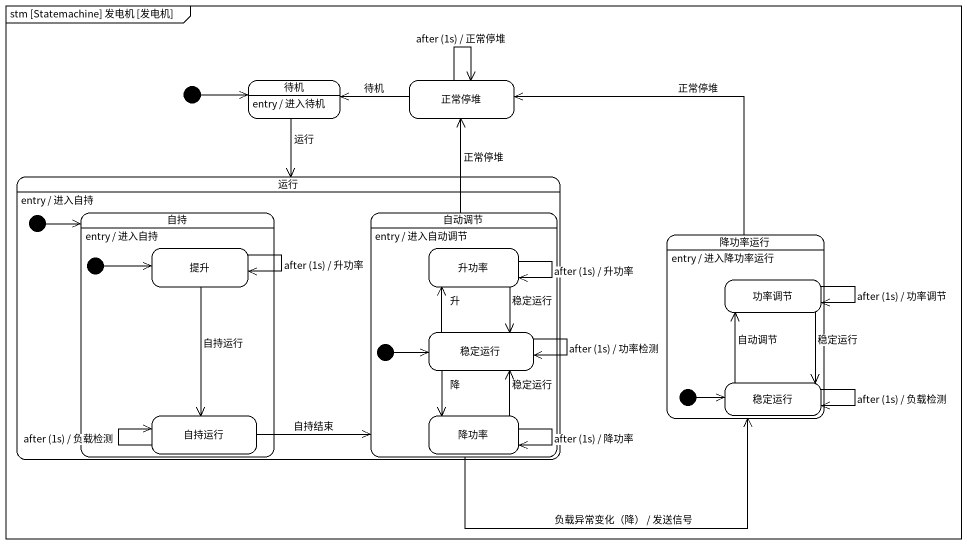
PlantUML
@startuml
mainframe stm [Statemachine] 发电机 [发电机]
hide empty description
state 待机
待机 : entry / 进入待机
state 正常停堆
state 运行 {
  state 自持 {
    state 提升
    state 自持运行
    [*] -right-> 提升
  }
  自持 : entry / 进入自持
  state 自动调节 {
    state 升功率
    state 稳定运行
    state 降功率
    [*] -right-> 稳定运行
  }
  自动调节 : entry / 进入自动调节
  [*] --> 自持
}
运行 : entry / 进入自持
state 降功率运行 {
  state 功率调节
  state "稳定运行" as 稳定运行_2
  [*] -right-> 稳定运行_2
}
降功率运行 : entry / 进入降功率运行
[*] -right-> 待机
待机 --> 运行 : 运行
正常停堆 -left-> 待机 : 待机
正常停堆 --> 正常停堆 : after (1s) / 正常停堆
提升 --> 提升 : after (1s) / 升功率
提升 --> 自持运行 : 自持运行
自动调节 -up-> 正常停堆 : 正常停堆
自动调节 -right-> 降功率运行 : 负载异常变化（降） / 发送信号
升功率 --> 升功率 : after (1s) / 升功率
升功率 --> 稳定运行 : 稳定运行
降功率运行 -up-> 正常停堆 : 正常停堆
功率调节 --> 功率调节 : after (1s) / 功率调节
功率调节 --> 稳定运行_2 : 稳定运行
稳定运行 -up-> 升功率 : 升
稳定运行 --> 稳定运行 : after (1s) / 功率检测
稳定运行 --> 降功率 : 降
稳定运行_2 -up-> 功率调节 : 自动调节
稳定运行_2 --> 稳定运行_2 : after (1s) / 负载检测
自持运行 -right-> 自动调节 : 自持结束
自持运行 --> 自持运行 : after (1s) / 负载检测
降功率 -up-> 稳定运行 : 稳定运行
降功率 --> 降功率 : after (1s) / 降功率
@enduml
